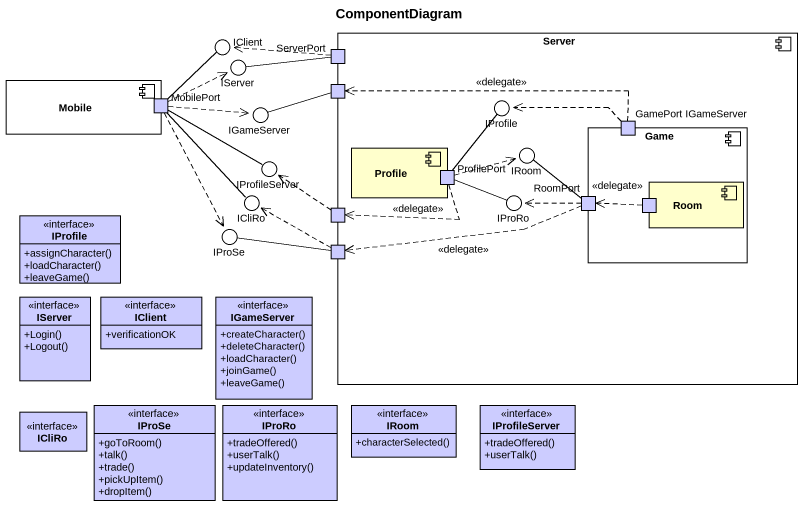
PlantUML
@startuml
title ComponentDiagram
allowmixing
hide circle
hide empty members
skinparam classAttributeIconSize 0
() IClient #CCCCFF
() IServer #CCCCFF
component Server #FFFFFF {
  port ServerPort #CCCCFF
  port "GamePort IGameServer" as GamePort_IGameServer #CCCCFF
  component Profile {
    port ProfilePort #CCCCFF
  }
  component Game {
    port " " as port1 #CCCCFF
    port RoomPort #CCCCFF
    component Room {
      port " " as port2 #CCCCFF
    }
  }
  port " " as port3 #CCCCFF
  port " " as port4 #CCCCFF
}
component Mobile #FFFFFF {
  port MobilePort #CCCCFF
}
() IGameServer #CCCCFF
() IProfile #CCCCFF
() IRoom #CCCCFF
() ICliRo #CCCCFF
() IProfileServer #CCCCFF
() IProRo #CCCCFF
interface "IProfile" as IProfile_2 #CCCCFF {
  +assignCharacter()
  +loadCharacter()
  +leaveGame()
}
() IProSe #CCCCFF
interface "IServer" as IServer_2 #CCCCFF {
  +Login()
  +Logout()
}
interface "IClient" as IClient_2 #CCCCFF {
  +verificationOK
}
interface "IGameServer" as IGameServer_2 #CCCCFF {
  +createCharacter()
  +deleteCharacter()
  +loadCharacter()
  +joinGame()
  +leaveGame()
}
interface "ICliRo" as ICliRo_2 #CCCCFF
interface "IProSe" as IProSe_2 #CCCCFF {
  +goToRoom()
  +talk()
  +trade()
  +pickUpItem()
  +dropItem()
}
interface "IProRo" as IProRo_2 #CCCCFF {
  +tradeOffered()
  +userTalk()
  +updateInventory()
}
interface "IRoom" as IRoom_2 #CCCCFF {
  +characterSelected()
}
interface "IProfileServer" as IProfileServer_2 #CCCCFF {
  +tradeOffered()
  +userTalk()
}
Server -up- IProfile
Server -up- IRoom
Server -left- IProRo
ServerPort .left.> IClient
ServerPort -left- IServer
MobilePort -up- IClient
MobilePort .right.> IServer
MobilePort .right.> IGameServer
MobilePort -- ICliRo
MobilePort -right- IProfileServer
MobilePort ..> IProSe
GamePort_IGameServer -left- IGameServer
port1 .left.> GamePort_IGameServer : <<delegate>>
port1 .left.> IProfile
ProfilePort -up- IProfile
ProfilePort .right.> IRoom
ProfilePort -right- IProRo
ProfilePort .left.> port4 : <<delegate>>
RoomPort -up- IRoom
RoomPort .left.> IProRo
RoomPort .left.> port3 : <<delegate>>
port2 .left.> RoomPort : <<delegate>>
port3 .left.> ICliRo
port3 -left- IProSe
port4 .up.> IProfileServer
@enduml
